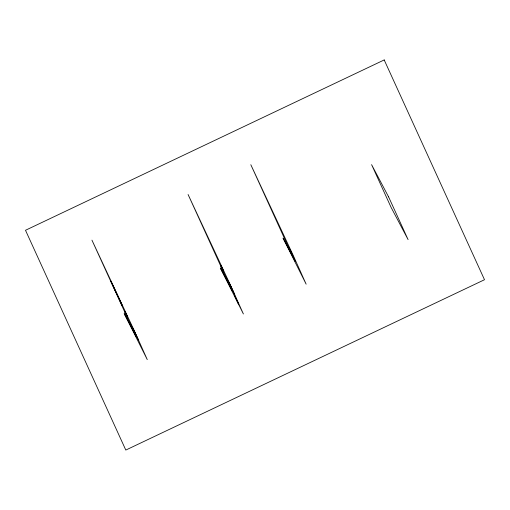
<?xml version="1.0" encoding="UTF-8"?>
<svg xmlns="http://www.w3.org/2000/svg" width="510" height="510" viewBox="0 0 510 510"><rect width="100%" height="100%" fill="white"/><g stroke="black" fill="none" stroke-linecap="round" stroke-linejoin="round"><path stroke-width="0.76" d="M384.196 59.938L25.5 230.278L125.804 450.062L484.5 279.722L384.196 59.938M234.511 295.373L238.661 304.196L234.511 295.373M388.588 196.879L371.586 164.634L391.087 207.366L408.089 239.611L388.588 196.879M290.522 250.856L287.64 245.406L250.818 164.711L293.059 255.032L306.14 284.172L283.056 238.113L295.315 261.369L290.522 250.856M222.309 268.451L220.581 265.181L223.68 271.46L222.309 268.451M230.38 285.332L228.493 281.756L234.708 294.812L230.38 285.332M227.779 280.653L224.897 275.196L188.075 194.501L230.316 284.829L243.397 313.969L220.314 267.909L232.573 291.165L227.779 280.653M126.18 314.103L124.453 310.832L127.551 317.112L126.18 314.103M134.251 330.984L132.364 327.407L138.58 340.463L134.251 330.984M131.65 326.304L128.769 320.847L91.947 240.153L134.187 330.474L147.269 359.614L124.185 313.554L136.444 336.817L131.65 326.304M122.241 305.579L110.829 281.144L122.241 305.579"/></g></svg>
